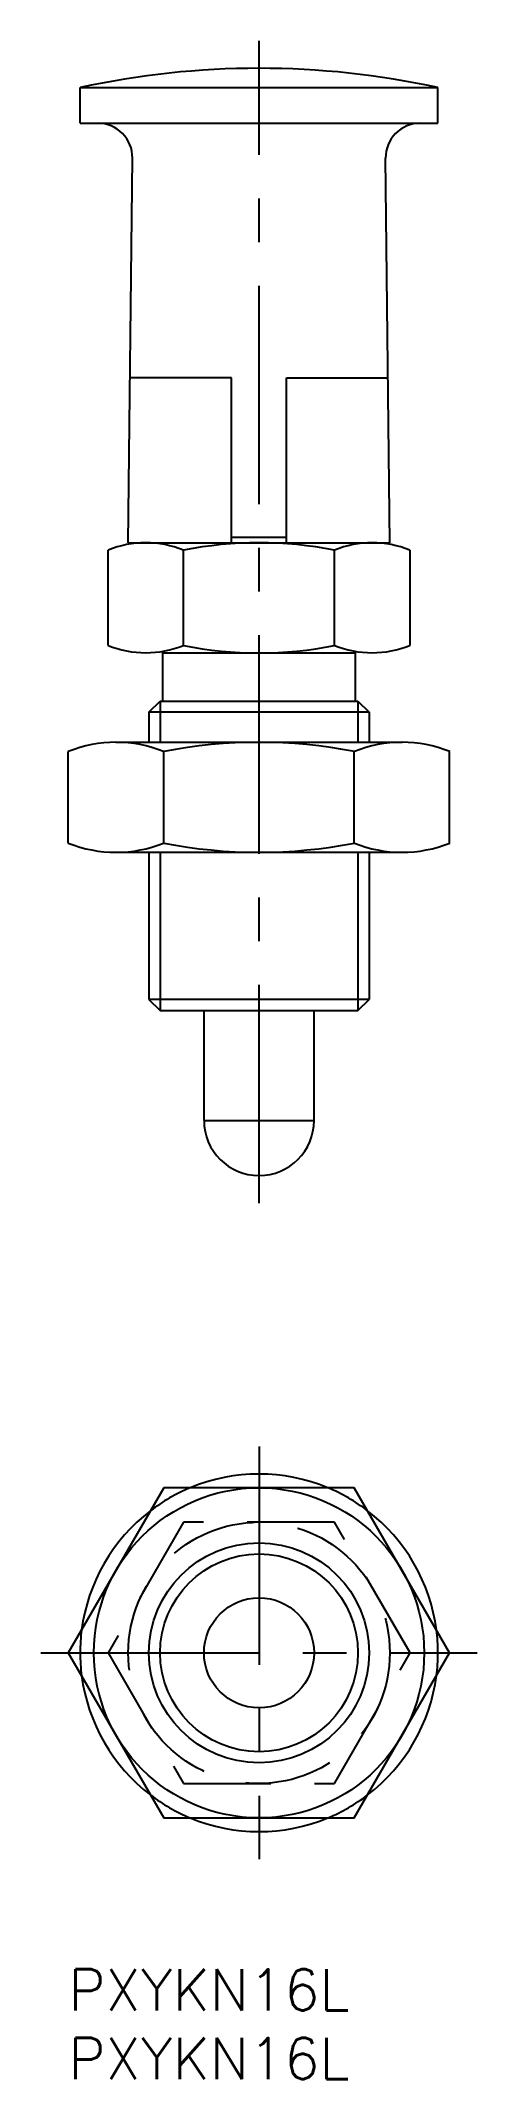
# Model space of a CAD drawing. Extents: x -2 to 30, y -8 to 140.
import ezdxf

# ---------------------------------------------------------------- set-up
doc = ezdxf.new("R2010")
doc.units = 0
doc.header["$LTSCALE"] = 0.5
doc.linetypes.add('CENTER', pattern=[50.8, 31.75, -6.35, 6.35, -6.35])
doc.linetypes.add('DASHED', pattern=[19.05, 12.7, -6.35])
for name, color, linetype in [('MSM_CENTER', 1, 'CENTER'), ('MSM_CONTINUOUS', 7, 'CONTINUOUS'), ('MSM_DASHED', 4, 'DASHED'), ('MSM_NARROW', 5, 'CONTINUOUS'), ('MSM_PART_NUMBER', 7, 'CONTINUOUS')]:
    doc.layers.add(name, color=color, linetype=linetype)
doc.styles.get("Standard").update_dxf_attribs({"font": 'txt.shx', "height": 1, "bigfont": 'bigfont.shx'})

# ---------------------------------------------------------------- blocks, each defined once
blk = doc.blocks.new('*U3')
at = {"layer": 'MSM_PART_NUMBER'}
blk.add_text('PXYKN16L', height=3, dxfattribs=at).set_placement((0, -3))
blk = doc.blocks.new('*U4')
at = {"layer": 'MSM_PART_NUMBER'}
blk.add_text('PXYKN16L', height=3, dxfattribs=at).set_placement((0, -8))

msp = doc.modelspace()

# ---------------------------------------------------------------- linework, layer by layer
at = {"layer": 'MSM_CENTER'}
for p, q in [((13.86, 55.7), (13.86, 140.2)), ((13.86, 38), (13.86, 8)), ((-2, 23), (29.71, 23))]:
    msp.add_line(p, q, dxfattribs=at)
at = {"layer": 'MSM_CONTINUOUS'}
for p, q in [((0.86, 136.8), (26.86, 136.8)), ((0.86, 134.2), (0.86, 136.8)), ((26.86, 134.2), (26.86, 136.8)), ((0.86, 134.2), (26.86, 134.2)), ((4.36, 103.7), (4.66, 131.67)), ((23.36, 103.7), (23.06, 131.67)), ((11.86, 115.7), (4.49, 115.7)), ((11.86, 103.7), (11.86, 115.7)), ((15.86, 115.7), (23.23, 115.7)), ((15.86, 103.7), (15.86, 115.7)), ((11.86, 104.1), (15.86, 104.1)), ((2.89, 96.23), (2.89, 103.17)), ((4.36, 103.7), (23.36, 103.7)), ((8.37, 96.23), (8.37, 103.17)), ((19.34, 96.23), (19.34, 103.17)), ((24.83, 96.23), (24.83, 103.17)), ((6.86, 92.2), (6.86, 95.8)), ((6.86, 95.7), (20.86, 95.7)), ((20.86, 92.2), (20.86, 95.8)), ((5.86, 91.39), (6.67, 92.2)), ((6.67, 92.2), (21.04, 92.2)), ((21.04, 92.2), (21.86, 91.39)), ((5.86, 91.39), (5.86, 89.2)), ((21.86, 91.39), (5.86, 91.39)), ((21.86, 91.39), (21.86, 89.2)), ((3.46, 89.2), (24.25, 89.2)), ((0, 81.87), (0, 88.53)), ((6.93, 81.87), (6.93, 88.53)), ((20.78, 81.87), (20.78, 88.53)), ((27.71, 81.87), (27.71, 88.53)), ((3.46, 81.2), (24.25, 81.2)), ((5.86, 81.2), (5.86, 70.51)), ((21.86, 81.2), (21.86, 70.51)), ((21.86, 70.51), (5.86, 70.51)), ((5.86, 70.51), (6.67, 69.7)), ((6.67, 69.7), (21.04, 69.7)), ((9.86, 61.7), (9.86, 69.7)), ((17.86, 61.7), (17.86, 69.7)), ((21.04, 69.7), (21.86, 70.51)), ((9.86, 61.7), (17.86, 61.7)), ((6.93, 35), (0, 23)), ((20.78, 35), (6.93, 35)), ((27.71, 23), (20.78, 35)), ((0, 23), (6.93, 11)), ((20.78, 11), (27.71, 23)), ((6.93, 11), (20.78, 11))]:
    msp.add_line(p, q, dxfattribs=at)
for radius in [12, 8, 4]:
    msp.add_circle((13.86, 23), radius, dxfattribs=at)
for centre, radius, start, end in [((13.86, 77.14), 61.06, 77.7067, 102.2933), ((2.16, 131.7), 2.5, 359.3858, 90), ((25.56, 131.7), 2.5, 90, 180.6142), ((5.63, 96.38), 7.32, 68.0126, 111.9874), ((13.86, 75.2), 28.5, 78.9042, 101.0958), ((22.08, 96.38), 7.32, 68.0126, 111.9874), ((5.63, 103.03), 7.32, 248.0126, 291.9874), ((13.86, 124.2), 28.5, 258.9042, 281.0958), ((22.08, 103.03), 7.32, 248.0126, 291.9874), ((3.46, 79.95), 9.25, 68.0126, 111.9874), ((13.86, 53.2), 36, 78.9042, 101.0958), ((24.25, 79.95), 9.25, 68.0126, 111.9874), ((3.46, 90.45), 9.25, 248.0126, 291.9874), ((13.86, 117.2), 36, 258.9042, 281.0958), ((24.25, 90.45), 9.25, 248.0126, 291.9874), ((13.86, 61.7), 4, 180, 0), ((13.86, 23), 13, 67.3801, 112.6199), ((13.86, 23), 13, 127.3801, 172.6199), ((13.86, 23), 13, 7.3801, 52.6199), ((13.86, 23), 13, 187.3801, 232.6199), ((13.86, 23), 13, 307.3801, 352.6199), ((13.86, 23), 13, 247.3801, 292.6199)]:
    msp.add_arc(centre, radius, start, end, dxfattribs=at)
at = {"layer": 'MSM_DASHED'}
for p, q in [((8.37, 32.5), (2.89, 23)), ((19.34, 32.5), (8.37, 32.5)), ((24.83, 23), (19.34, 32.5)), ((2.89, 23), (8.37, 13.5)), ((19.34, 13.5), (24.83, 23)), ((8.37, 13.5), (19.34, 13.5))]:
    msp.add_line(p, q, dxfattribs=at)
msp.add_circle((13.86, 23), 9.5, dxfattribs=at)
for start, end in [(112.6199, 127.3801), (52.6199, 67.3801), (172.6199, 187.3801), (352.6199, 7.3801), (232.6199, 247.3801), (292.6199, 307.3801)]:
    msp.add_arc((13.86, 23), 13, start, end, dxfattribs=at)
at = {"layer": 'MSM_NARROW'}
for p, q in [((6.67, 92.2), (6.67, 89.2)), ((21.04, 92.2), (21.04, 89.2)), ((6.67, 81.2), (6.67, 69.7)), ((21.04, 81.2), (21.04, 69.7))]:
    msp.add_line(p, q, dxfattribs=at)
msp.add_circle((13.86, 23), 7.19, dxfattribs=at)

# ---------------------------------------------------------------- block references
at = {"layer": 'MSM_CONTINUOUS'}
for name in ['*U3', '*U4']:
    msp.add_blockref(name, (0, 0), dxfattribs=at)

doc.saveas('drawing.dxf')
